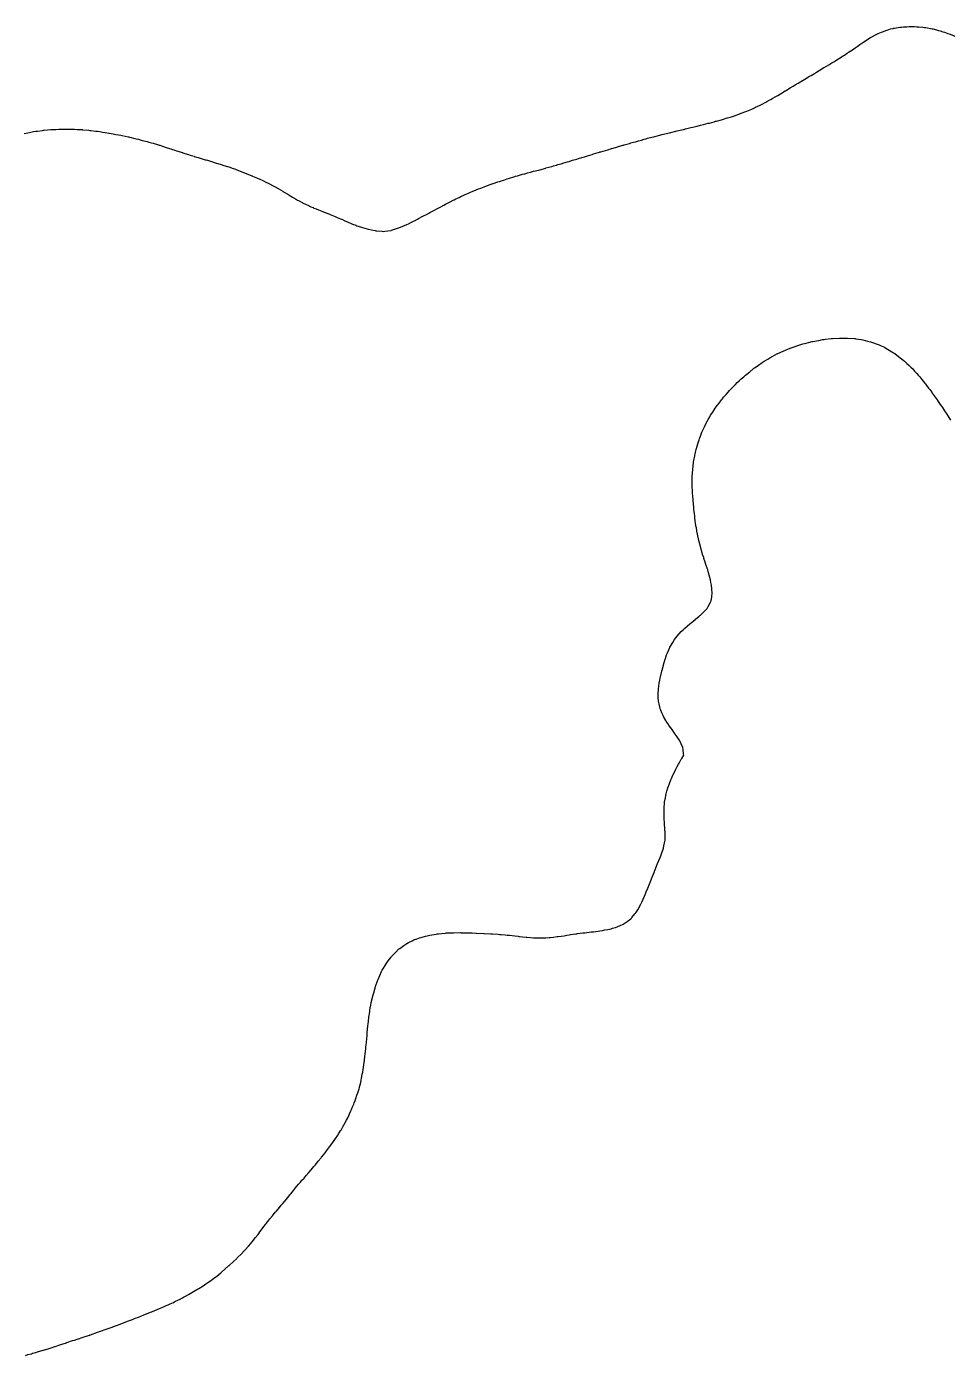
# Model space of a CAD drawing. Extents: x -717077 to -715000, y -984627 to -984000.
# Drawn here: x -716268.7 to -716149.2, y -984373.2 to -984201.2 of the extents above; entities that cross this region are included whole.
import ezdxf

# ---------------------------------------------------------------- set-up
doc = ezdxf.new("R2010")
doc.units = 0
doc.layers.add('buffer_B1_0_1_clip', color=7, linetype='Continuous')

msp = doc.modelspace()

# ---------------------------------------------------------------- linework, layer by layer
at = {"layer": 'buffer_B1_0_1_clip'}
for points in [[(-716268.98, -984215.02), (-716268.5, -984214.92), (-716268.14, -984214.86), (-716267.79, -984214.79), (-716267.5, -984214.74), (-716267.28, -984214.72), (-716266.63, -984214.63), (-716266.5, -984214.61), (-716266.39, -984214.61), (-716265.53, -984214.53), (-716265.5, -984214.53), (-716265.47, -984214.53), (-716264.91, -984214.5), (-716264.52, -984214.48), (-716264.5, -984214.48), (-716264.48, -984214.48), (-716263.53, -984214.47), (-716263.5, -984214.47), (-716263.47, -984214.47), (-716262.51, -984214.48), (-716262.5, -984214.48), (-716262.48, -984214.48), (-716262.12, -984214.5), (-716261.53, -984214.53), (-716261.5, -984214.53), (-716261.46, -984214.54), (-716260.61, -984214.61), (-716260.5, -984214.62), (-716260.36, -984214.64), (-716259.71, -984214.72), (-716259.5, -984214.74), (-716259.21, -984214.79), (-716258.84, -984214.84), (-716258.5, -984214.89), (-716258.02, -984214.98), (-716257.98, -984214.98), (-716257.5, -984215.07), (-716257.13, -984215.14), (-716256.8, -984215.2), (-716256.5, -984215.26), (-716256.3, -984215.3), (-716255.54, -984215.45), (-716255.5, -984215.46), (-716255.47, -984215.47), (-716255.34, -984215.5), (-716254.67, -984215.67), (-716254.5, -984215.71), (-716254.21, -984215.78), (-716253.87, -984215.87), (-716253.5, -984215.97), (-716253.08, -984216.08), (-716252.85, -984216.15), (-716252.5, -984216.24), (-716252.3, -984216.3), (-716251.61, -984216.5), (-716251.52, -984216.53), (-716251.5, -984216.54), (-716251.44, -984216.55), (-716250.77, -984216.78), (-716250.5, -984216.87), (-716250.02, -984217.03), (-716249.95, -984217.05), (-716249.5, -984217.2), (-716249.27, -984217.27), (-716248.52, -984217.5), (-716248.5, -984217.51), (-716248.49, -984217.51), (-716247.75, -984217.75), (-716247.5, -984217.84), (-716247.01, -984217.98), (-716246.99, -984217.99), (-716246.5, -984218.14), (-716246.22, -984218.22), (-716245.58, -984218.42), (-716245.5, -984218.44), (-716245.45, -984218.45), (-716245.29, -984218.5), (-716244.5, -984218.75), (-716244.14, -984218.86), (-716243.92, -984218.92), (-716243.5, -984219.05), (-716243.15, -984219.16), (-716242.7, -984219.3), (-716242.5, -984219.36), (-716242.39, -984219.4), (-716242.08, -984219.5), (-716241.65, -984219.66), (-716241.5, -984219.71), (-716240.5, -984220.11), (-716239.54, -984220.5), (-716239.51, -984220.51), (-716239.5, -984220.52), (-716239.47, -984220.53), (-716238.81, -984220.82), (-716238.5, -984220.95), (-716238.12, -984221.13), (-716237.65, -984221.35), (-716237.5, -984221.42), (-716237.44, -984221.45), (-716237.34, -984221.5), (-716236.79, -984221.79), (-716236.5, -984221.95), (-716236.15, -984222.15), (-716235.54, -984222.5), (-716235.51, -984222.52), (-716235.5, -984222.53), (-716235.43, -984222.57), (-716234.9, -984222.9), (-716234.5, -984223.14), (-716234.27, -984223.27), (-716233.87, -984223.5), (-716233.64, -984223.64), (-716233.5, -984223.72), (-716233.04, -984223.96), (-716232.98, -984223.99), (-716232.5, -984224.23), (-716232.31, -984224.32), (-716231.89, -984224.5), (-716231.62, -984224.62), (-716231.5, -984224.67), (-716231.21, -984224.79), (-716230.91, -984224.91), (-716230.5, -984225.07), (-716230.19, -984225.19), (-716229.56, -984225.44), (-716229.5, -984225.46), (-716229.47, -984225.47), (-716229.4, -984225.5), (-716228.76, -984225.77), (-716228.5, -984225.88), (-716228.07, -984226.07), (-716227.83, -984226.17), (-716227.5, -984226.31), (-716227.37, -984226.37), (-716227.07, -984226.5), (-716226.67, -984226.68), (-716226.5, -984226.75), (-716226.1, -984226.9), (-716225.95, -984226.96), (-716225.5, -984227.12), (-716225.21, -984227.21), (-716224.62, -984227.38), (-716224.5, -984227.41), (-716224.43, -984227.43), (-716224.07, -984227.5), (-716223.59, -984227.6), (-716223.5, -984227.61), (-716223.37, -984227.63), (-716222.68, -984227.68), (-716222.5, -984227.7), (-716222.32, -984227.68), (-716221.56, -984227.57), (-716221.5, -984227.56), (-716221.45, -984227.54), (-716221.32, -984227.5), (-716220.7, -984227.29), (-716220.5, -984227.22), (-716220.02, -984227.02), (-716219.99, -984227.01), (-716219.5, -984226.8), (-716219.29, -984226.7), (-716218.88, -984226.5), (-716218.62, -984226.38), (-716218.5, -984226.32), (-716218.12, -984226.12), (-716217.96, -984226.04), (-716217.5, -984225.79), (-716217.31, -984225.69), (-716216.95, -984225.5), (-716216.65, -984225.34), (-716216.5, -984225.26), (-716216, -984224.99), (-716215.98, -984224.98), (-716215.5, -984224.72), (-716215.35, -984224.64), (-716215.09, -984224.5), (-716214.7, -984224.3), (-716214.5, -984224.19), (-716214.04, -984223.96), (-716213.86, -984223.86), (-716213.5, -984223.67), (-716213.38, -984223.62), (-716213.14, -984223.5), (-716212.71, -984223.29), (-716212.5, -984223.19), (-716212.02, -984222.98), (-716211.94, -984222.94), (-716211.5, -984222.74), (-716211.33, -984222.67), (-716210.93, -984222.5), (-716210.62, -984222.37), (-716210.5, -984222.32), (-716210.2, -984222.21), (-716209.91, -984222.09), (-716209.5, -984221.93), (-716209.19, -984221.81), (-716208.59, -984221.59), (-716208.5, -984221.56), (-716208.46, -984221.54), (-716208.33, -984221.5), (-716207.71, -984221.29), (-716207.5, -984221.22), (-716207.09, -984221.09), (-716206.95, -984221.05), (-716206.5, -984220.9), (-716206.19, -984220.81), (-716205.63, -984220.64), (-716205.5, -984220.6), (-716205.42, -984220.57), (-716205.17, -984220.5), (-716204.65, -984220.35), (-716204.5, -984220.3), (-716204.23, -984220.23), (-716203.86, -984220.13), (-716203.5, -984220.03), (-716203.08, -984219.92), (-716202.86, -984219.87), (-716202.28, -984219.71), (-716201.52, -984219.5), (-716201.5, -984219.5), (-716201.5, -984219.49), (-716201.49, -984219.49), (-716200.72, -984219.28), (-716200.5, -984219.22), (-716200.11, -984219.11), (-716199.94, -984219.06), (-716199.5, -984218.94), (-716199.16, -984218.84), (-716198.7, -984218.7), (-716198.5, -984218.64), (-716198.39, -984218.61), (-716198.04, -984218.5), (-716197.5, -984218.34), (-716197.26, -984218.27), (-716196.86, -984218.14), (-716196.5, -984218.03), (-716196.09, -984217.91), (-716195.83, -984217.83), (-716195.5, -984217.73), (-716195.32, -984217.68), (-716194.75, -984217.5), (-716194.56, -984217.44), (-716194.5, -984217.42), (-716194.39, -984217.39), (-716193.78, -984217.22), (-716193.5, -984217.14), (-716193.01, -984216.99), (-716192.98, -984216.98), (-716192.5, -984216.84), (-716192.24, -984216.76), (-716191.55, -984216.55), (-716191.5, -984216.53), (-716191.47, -984216.53), (-716191.38, -984216.5), (-716190.69, -984216.31), (-716190.5, -984216.25), (-716190.15, -984216.16), (-716189.91, -984216.09), (-716189.5, -984215.97), (-716189.13, -984215.87), (-716188.77, -984215.77), (-716188.5, -984215.7), (-716188.34, -984215.65), (-716187.77, -984215.5), (-716187.55, -984215.44), (-716187.4, -984215.41), (-716186.76, -984215.24), (-716186.5, -984215.17), (-716185.5, -984214.93), (-716184.5, -984214.68), (-716184.35, -984214.65), (-716183.71, -984214.5), (-716183.54, -984214.46), (-716183.5, -984214.45), (-716183.43, -984214.44), (-716182.73, -984214.27), (-716182.5, -984214.21), (-716182.12, -984214.12), (-716181.92, -984214.07), (-716181.5, -984213.97), (-716181.12, -984213.88), (-716180.78, -984213.79), (-716180.5, -984213.71), (-716180.33, -984213.67), (-716179.72, -984213.5), (-716179.54, -984213.45), (-716179.5, -984213.44), (-716179.41, -984213.42), (-716178.76, -984213.24), (-716178.5, -984213.16), (-716178.02, -984213.02), (-716177.99, -984213.01), (-716177.5, -984212.86), (-716177.23, -984212.77), (-716176.52, -984212.52), (-716176.5, -984212.52), (-716176.49, -984212.51), (-716176.46, -984212.5), (-716175.76, -984212.24), (-716175.5, -984212.14), (-716175.05, -984211.95), (-716174.86, -984211.86), (-716174.5, -984211.7), (-716174.36, -984211.64), (-716174.09, -984211.5), (-716173.69, -984211.31), (-716173.5, -984211.21), (-716173.03, -984210.97), (-716172.89, -984210.89), (-716172.5, -984210.68), (-716172.38, -984210.61), (-716172.2, -984210.5), (-716171.75, -984210.25), (-716171.5, -984210.11), (-716171.12, -984209.88), (-716170.52, -984209.52), (-716170.5, -984209.51), (-716170.49, -984209.51), (-716170.48, -984209.5), (-716169.87, -984209.13), (-716169.5, -984208.9), (-716169.25, -984208.75), (-716168.85, -984208.5), (-716168.63, -984208.37), (-716168.5, -984208.29), (-716168, -984208), (-716167.99, -984207.99), (-716167.5, -984207.69), (-716167.38, -984207.62), (-716167.19, -984207.5), (-716166.75, -984207.25), (-716166.5, -984207.1), (-716166.12, -984206.88), (-716165.52, -984206.5), (-716165.5, -984206.49), (-716165.5, -984206.49), (-716165.47, -984206.47), (-716164.87, -984206.13), (-716164.5, -984205.9), (-716164.25, -984205.75), (-716163.87, -984205.5), (-716163.63, -984205.36), (-716163.5, -984205.28), (-716163.02, -984204.98), (-716162.88, -984204.89), (-716162.5, -984204.63), (-716162.42, -984204.57), (-716162.33, -984204.5), (-716161.82, -984204.18), (-716161.5, -984203.96), (-716161.23, -984203.77), (-716160.88, -984203.5), (-716160.5, -984203.26), (-716160.03, -984202.96), (-716159.84, -984202.84), (-716159.5, -984202.62), (-716159.42, -984202.57), (-716159.31, -984202.5), (-716158.77, -984202.23), (-716158.5, -984202.1), (-716158.08, -984201.92), (-716157.81, -984201.81), (-716157.5, -984201.68), (-716157.36, -984201.64), (-716156.91, -984201.5), (-716156.58, -984201.42), (-716156.5, -984201.4), (-716156.38, -984201.38), (-716155.72, -984201.28), (-716155.5, -984201.25), (-716155.23, -984201.23), (-716154.79, -984201.21), (-716154.5, -984201.19), (-716154.19, -984201.2), (-716153.79, -984201.2), (-716153.5, -984201.21), (-716153.23, -984201.24), (-716152.71, -984201.28), (-716152.5, -984201.3), (-716152.33, -984201.33), (-716151.53, -984201.46), (-716151.5, -984201.47), (-716151.47, -984201.48), (-716151.37, -984201.5), (-716150.68, -984201.69), (-716150.5, -984201.74), (-716150.14, -984201.86), (-716149.93, -984201.93), (-716149.5, -984202.07), (-716149.19, -984202.19), (-716148.57, -984202.43)], [(-716268.83, -984373.17), (-716268.5, -984373.07), (-716268.05, -984372.95), (-716267.9, -984372.9), (-716267.5, -984372.78), (-716267.28, -984372.72), (-716266.54, -984372.5), (-716266.51, -984372.49), (-716266.5, -984372.49), (-716266.48, -984372.48), (-716265.74, -984372.26), (-716265.5, -984372.18), (-716265.02, -984372.02), (-716264.99, -984372.01), (-716264.24, -984371.76), (-716263.51, -984371.52), (-716263.5, -984371.51), (-716263.46, -984371.5), (-716262.73, -984371.26), (-716262.5, -984371.19), (-716262.03, -984371.03), (-716261.98, -984371.02), (-716261.5, -984370.86), (-716261.23, -984370.77), (-716260.54, -984370.54), (-716260.5, -984370.53), (-716260.48, -984370.52), (-716260.43, -984370.5), (-716259.5, -984370.17), (-716259, -984370), (-716258.99, -984370), (-716258.5, -984369.82), (-716258.26, -984369.73), (-716257.61, -984369.5), (-716257.53, -984369.47), (-716257.5, -984369.46), (-716257.43, -984369.43), (-716256.8, -984369.2), (-716256.5, -984369.08), (-716255.5, -984368.71), (-716255.35, -984368.65), (-716254.96, -984368.5), (-716254.63, -984368.37), (-716254.2, -984368.2), (-716253.91, -984368.09), (-716253.5, -984367.92), (-716252.5, -984367.53), (-716252.47, -984367.52), (-716252.41, -984367.5), (-716251.77, -984367.23), (-716251.5, -984367.11), (-716251.07, -984366.93), (-716250.81, -984366.81), (-716250.5, -984366.68), (-716250.38, -984366.62), (-716250.1, -984366.5), (-716249.69, -984366.31), (-716249.5, -984366.21), (-716249.02, -984365.97), (-716248.91, -984365.92), (-716248.5, -984365.7), (-716248.36, -984365.63), (-716248.11, -984365.5), (-716247.72, -984365.28), (-716247.5, -984365.15), (-716247.08, -984364.91), (-716246.65, -984364.65), (-716246.5, -984364.56), (-716246.46, -984364.54), (-716246.39, -984364.5), (-716245.85, -984364.15), (-716245.5, -984363.92), (-716245.25, -984363.75), (-716244.89, -984363.5), (-716244.66, -984363.34), (-716244.5, -984363.22), (-716244.08, -984362.91), (-716243.55, -984362.5), (-716243.52, -984362.48), (-716243.5, -984362.46), (-716242.5, -984361.55), (-716242.47, -984361.53), (-716242.45, -984361.5), (-716241.95, -984361.05), (-716241.5, -984360.62), (-716241.44, -984360.56), (-716241.38, -984360.5), (-716240.94, -984360.06), (-716240.5, -984359.6), (-716240.45, -984359.55), (-716240.41, -984359.5), (-716239.98, -984359.02), (-716239.66, -984358.67), (-716239.52, -984358.5), (-716239.51, -984358.49), (-716239.5, -984358.48), (-716239.07, -984357.93), (-716238.74, -984357.5), (-716238.63, -984357.37), (-716238.5, -984357.19), (-716238.2, -984356.8), (-716237.98, -984356.5), (-716237.77, -984356.23), (-716237.5, -984355.88), (-716237.33, -984355.67), (-716237.19, -984355.5), (-716236.88, -984355.12), (-716236.5, -984354.65), (-716236.43, -984354.57), (-716236.37, -984354.5), (-716235.97, -984354.02), (-716235.73, -984353.74), (-716235.54, -984353.5), (-716235.52, -984353.48), (-716235.5, -984353.45), (-716235.06, -984352.93), (-716234.71, -984352.5), (-716234.61, -984352.39), (-716234.5, -984352.24), (-716234.17, -984351.83), (-716233.9, -984351.5), (-716233.5, -984351.02), (-716233.26, -984350.74), (-716233.05, -984350.5), (-716232.79, -984350.21), (-716232.5, -984349.87), (-716232.18, -984349.5), (-716231.86, -984349.14), (-716231.5, -984348.72), (-716231.39, -984348.6), (-716231.31, -984348.5), (-716230.95, -984348.05), (-716230.59, -984347.59), (-716230.52, -984347.5), (-716230.51, -984347.49), (-716230.5, -984347.48), (-716230.07, -984346.93), (-716229.75, -984346.5), (-716229.64, -984346.36), (-716229.5, -984346.17), (-716229.21, -984345.79), (-716228.99, -984345.5), (-716228.79, -984345.21), (-716228.5, -984344.78), (-716228.38, -984344.61), (-716228.31, -984344.5), (-716228.02, -984344.02), (-716228, -984344), (-716227.72, -984343.5), (-716227.64, -984343.36), (-716227.5, -984343.1), (-716227.29, -984342.71), (-716227.18, -984342.5), (-716226.96, -984342.04), (-716226.9, -984341.9), (-716226.72, -984341.5), (-716226.65, -984341.35), (-716226.5, -984340.98), (-716226.36, -984340.64), (-716226.3, -984340.5), (-716226.19, -984340.19), (-716226.09, -984339.91), (-716225.94, -984339.5), (-716225.83, -984339.17), (-716225.67, -984338.67), (-716225.61, -984338.5), (-716225.59, -984338.41), (-716225.5, -984338.03), (-716225.4, -984337.6), (-716225.38, -984337.5), (-716225.35, -984337.35), (-716225.25, -984336.75), (-716225.2, -984336.5), (-716225.14, -984336.14), (-716225.1, -984335.9), (-716225.03, -984335.5), (-716224.97, -984335.03), (-716224.96, -984334.96), (-716224.9, -984334.5), (-716224.86, -984334.13), (-716224.83, -984333.83), (-716224.8, -984333.5), (-716224.77, -984333.23), (-716224.72, -984332.72), (-716224.69, -984332.5), (-716224.68, -984332.32), (-716224.62, -984331.62), (-716224.61, -984331.5), (-716224.6, -984331.4), (-716224.52, -984330.53), (-716224.52, -984330.5), (-716224.52, -984330.48), (-716224.5, -984330.28), (-716224.41, -984329.5), (-716224.39, -984329.39), (-716224.29, -984328.71), (-716224.26, -984328.5), (-716224.21, -984328.21), (-716224.15, -984327.85), (-716224.08, -984327.5), (-716223.97, -984327.03), (-716223.96, -984326.96), (-716223.85, -984326.5), (-716223.77, -984326.23), (-716223.59, -984325.6), (-716223.57, -984325.5), (-716223.55, -984325.45), (-716223.5, -984325.28), (-716223.29, -984324.7), (-716223.21, -984324.5), (-716222.99, -984324.01), (-716222.97, -984323.98), (-716222.75, -984323.5), (-716222.66, -984323.33), (-716222.5, -984323.04), (-716222.29, -984322.71), (-716222.15, -984322.5), (-716221.88, -984322.12), (-716221.5, -984321.61), (-716221.45, -984321.55), (-716221.41, -984321.5), (-716220.96, -984321.03), (-716220.5, -984320.57), (-716220.46, -984320.54), (-716220.41, -984320.5), (-716219.87, -984320.13), (-716219.5, -984319.88), (-716219.26, -984319.74), (-716218.81, -984319.5), (-716218.6, -984319.4), (-716218.5, -984319.35), (-716218.27, -984319.28), (-716217.86, -984319.13), (-716217.5, -984319.02), (-716217.08, -984318.92), (-716216.87, -984318.88), (-716216.5, -984318.79), (-716216.25, -984318.74), (-716215.63, -984318.63), (-716215.5, -984318.61), (-716215.4, -984318.6), (-716214.51, -984318.51), (-716214.5, -984318.51), (-716214.49, -984318.51), (-716214.38, -984318.5), (-716213.54, -984318.46), (-716213.5, -984318.46), (-716213.45, -984318.46), (-716212.55, -984318.45), (-716212.5, -984318.45), (-716212.45, -984318.46), (-716211.51, -984318.49), (-716211.5, -984318.49), (-716211.49, -984318.49), (-716211.03, -984318.5), (-716210.51, -984318.52), (-716210.5, -984318.52), (-716210.48, -984318.52), (-716209.54, -984318.55), (-716209.5, -984318.55), (-716209.45, -984318.55), (-716208.6, -984318.6), (-716208.5, -984318.6), (-716208.39, -984318.61), (-716207.66, -984318.67), (-716207.5, -984318.68), (-716207.3, -984318.69), (-716206.75, -984318.75), (-716206.5, -984318.77), (-716206.2, -984318.8), (-716205.84, -984318.84), (-716205.5, -984318.88), (-716205.07, -984318.93), (-716204.95, -984318.95), (-716204.5, -984319.01), (-716204.04, -984319.05), (-716203.94, -984319.06), (-716203.5, -984319.1), (-716203.11, -984319.11), (-716202.88, -984319.12), (-716202.5, -984319.13), (-716202.12, -984319.12), (-716201.88, -984319.12), (-716201.5, -984319.12), (-716201.08, -984319.08), (-716200.93, -984319.07), (-716200.5, -984319.03), (-716200.03, -984318.97), (-716199.96, -984318.96), (-716199.5, -984318.9), (-716199.15, -984318.85), (-716198.79, -984318.79), (-716198.5, -984318.74), (-716198.29, -984318.71), (-716197.61, -984318.61), (-716197.5, -984318.6), (-716197.41, -984318.58), (-716196.72, -984318.5), (-716196.52, -984318.48), (-716196.5, -984318.48), (-716196.47, -984318.47), (-716195.63, -984318.37), (-716195.5, -984318.36), (-716195.33, -984318.34), (-716194.74, -984318.25), (-716194.5, -984318.22), (-716194.16, -984318.16), (-716193.88, -984318.11), (-716193.5, -984318.05), (-716193.06, -984317.94), (-716192.88, -984317.89), (-716192.5, -984317.78), (-716192.29, -984317.71), (-716191.8, -984317.5), (-716191.59, -984317.41), (-716191.5, -984317.36), (-716191.09, -984317.09), (-716190.98, -984317.02), (-716190.5, -984316.65), (-716190.42, -984316.57), (-716190.36, -984316.5), (-716189.98, -984316.02), (-716189.87, -984315.87), (-716189.6, -984315.5), (-716189.56, -984315.44), (-716189.5, -984315.33), (-716189.22, -984314.78), (-716189.08, -984314.5), (-716188.89, -984314.1), (-716188.73, -984313.74), (-716188.63, -984313.5), (-716188.59, -984313.41), (-716188.5, -984313.19), (-716188.3, -984312.7), (-716188.22, -984312.5), (-716188.04, -984312.05), (-716188.02, -984311.98), (-716187.83, -984311.5), (-716187.74, -984311.26), (-716187.5, -984310.66), (-716187.45, -984310.54), (-716187.44, -984310.5), (-716187.4, -984310.4), (-716187.17, -984309.83), (-716187.04, -984309.5), (-716186.88, -984309.12), (-716186.73, -984308.73), (-716186.64, -984308.5), (-716186.6, -984308.4), (-716186.5, -984308.11), (-716186.34, -984307.66), (-716186.29, -984307.5), (-716186.23, -984307.24), (-716186.14, -984306.85), (-716186.07, -984306.5), (-716186.07, -984306.07), (-716186.06, -984305.93), (-716186.06, -984305.5), (-716186.09, -984305.1), (-716186.1, -984304.9), (-716186.13, -984304.5), (-716186.16, -984304.16), (-716186.18, -984303.82), (-716186.2, -984303.5), (-716186.21, -984303.21), (-716186.21, -984302.79), (-716186.21, -984302.5), (-716186.19, -984302.19), (-716186.15, -984301.84), (-716186.13, -984301.5), (-716186.04, -984301.05), (-716186.03, -984300.97), (-716185.94, -984300.5), (-716185.84, -984300.16), (-716185.71, -984299.71), (-716185.65, -984299.5), (-716185.6, -984299.39), (-716185.5, -984299.14), (-716185.33, -984298.67), (-716185.26, -984298.5), (-716185.06, -984298.06), (-716185.02, -984297.98), (-716184.78, -984297.5), (-716184.69, -984297.3), (-716184.5, -984296.96), (-716184.34, -984296.66), (-716184.23, -984296.5), (-716183.98, -984296.02), (-716183.91, -984295.92), (-716183.66, -984295.5), (-716183.68, -984295.32), (-716183.74, -984294.74), (-716183.77, -984294.5), (-716184, -984294.01), (-716184.01, -984293.99), (-716184.24, -984293.5), (-716184.35, -984293.35), (-716184.5, -984293.13), (-716184.76, -984292.76), (-716184.93, -984292.5), (-716185.17, -984292.17), (-716185.5, -984291.72), (-716185.59, -984291.59), (-716185.65, -984291.5), (-716185.92, -984291.08), (-716185.98, -984290.98), (-716186.27, -984290.5), (-716186.34, -984290.35), (-716186.5, -984289.99), (-716186.64, -984289.65), (-716186.7, -984289.5), (-716186.76, -984289.24), (-716186.85, -984288.86), (-716186.93, -984288.5), (-716186.96, -984288.04), (-716186.96, -984287.96), (-716186.98, -984287.5), (-716186.94, -984287.05), (-716186.93, -984286.94), (-716186.9, -984286.5), (-716186.83, -984286.16), (-716186.77, -984285.77), (-716186.72, -984285.5), (-716186.67, -984285.33), (-716186.5, -984284.61), (-716186.48, -984284.52), (-716186.47, -984284.5), (-716186.21, -984283.5), (-716186.07, -984283.07), (-716186.03, -984282.96), (-716185.88, -984282.5), (-716185.77, -984282.23), (-716185.5, -984281.62), (-716185.46, -984281.54), (-716185.45, -984281.5), (-716185.37, -984281.37), (-716185.09, -984280.9), (-716184.84, -984280.5), (-716184.69, -984280.31), (-716184.5, -984280.08), (-716184.23, -984279.76), (-716183.99, -984279.5), (-716183.74, -984279.26), (-716183.5, -984279.04), (-716183.21, -984278.78), (-716182.88, -984278.5), (-716182.67, -984278.33), (-716182.5, -984278.18), (-716182.12, -984277.88), (-716181.65, -984277.5), (-716181.57, -984277.43), (-716181.5, -984277.35), (-716181.06, -984276.93), (-716180.64, -984276.5), (-716180.58, -984276.41), (-716180.5, -984276.26), (-716180.22, -984275.78), (-716180.1, -984275.5), (-716180.04, -984275.05), (-716180.03, -984274.97), (-716179.98, -984274.5), (-716180.02, -984274.02), (-716180.02, -984273.97), (-716180.06, -984273.5), (-716180.14, -984273.14), (-716180.21, -984272.78), (-716180.27, -984272.5), (-716180.5, -984271.73), (-716180.55, -984271.55), (-716180.56, -984271.5), (-716180.6, -984271.4), (-716180.79, -984270.8), (-716180.89, -984270.5), (-716181.04, -984270.04), (-716181.08, -984269.92), (-716181.22, -984269.5), (-716181.28, -984269.28), (-716181.5, -984268.53), (-716181.5, -984268.51), (-716181.51, -984268.5), (-716181.51, -984268.49), (-716181.7, -984267.7), (-716181.75, -984267.5), (-716181.95, -984266.5), (-716182.03, -984266.03), (-716182.04, -984265.96), (-716182.12, -984265.5), (-716182.16, -984265.16), (-716182.21, -984264.79), (-716182.24, -984264.5), (-716182.27, -984264.27), (-716182.34, -984263.66), (-716182.36, -984263.5), (-716182.37, -984263.38), (-716182.45, -984262.55), (-716182.46, -984262.5), (-716182.46, -984262.46), (-716182.5, -984261.98), (-716182.53, -984261.53), (-716182.53, -984261.5), (-716182.54, -984261.46), (-716182.57, -984260.58), (-716182.57, -984260.5), (-716182.57, -984260.43), (-716182.56, -984259.57), (-716182.56, -984259.5), (-716182.56, -984259.44), (-716182.5, -984258.53), (-716182.5, -984258.5), (-716182.5, -984258.5), (-716182.5, -984258.5), (-716182.39, -984257.61), (-716182.38, -984257.5), (-716182.35, -984257.36), (-716182.24, -984256.76), (-716182.2, -984256.5), (-716182.1, -984256.1), (-716182.05, -984255.94), (-716181.94, -984255.5), (-716181.83, -984255.17), (-716181.68, -984254.68), (-716181.62, -984254.5), (-716181.58, -984254.42), (-716181.5, -984254.2), (-716181.3, -984253.7), (-716181.22, -984253.5), (-716180.99, -984253.01), (-716180.97, -984252.97), (-716180.75, -984252.5), (-716180.66, -984252.34), (-716180.5, -984252.06), (-716180.29, -984251.7), (-716180.18, -984251.5), (-716179.91, -984251.09), (-716179.58, -984250.59), (-716179.53, -984250.5), (-716179.52, -984250.48), (-716179.5, -984250.46), (-716179.08, -984249.91), (-716178.78, -984249.5), (-716178.65, -984249.35), (-716178.5, -984249.16), (-716178.19, -984248.81), (-716177.93, -984248.5), (-716177.72, -984248.28), (-716177.5, -984248.04), (-716177.23, -984247.77), (-716176.97, -984247.5), (-716176.73, -984247.27), (-716176.5, -984247.05), (-716176.21, -984246.79), (-716175.9, -984246.5), (-716175.68, -984246.32), (-716175.5, -984246.16), (-716175.13, -984245.87), (-716174.69, -984245.5), (-716174.58, -984245.42), (-716174.5, -984245.36), (-716174.05, -984245.05), (-716173.99, -984245.01), (-716173.5, -984244.66), (-716173.4, -984244.6), (-716173.25, -984244.5), (-716172.78, -984244.22), (-716172.5, -984244.05), (-716172.14, -984243.86), (-716171.51, -984243.51), (-716171.5, -984243.51), (-716171.49, -984243.5), (-716171.49, -984243.5), (-716170.8, -984243.19), (-716170.5, -984243.06), (-716170.1, -984242.9), (-716169.76, -984242.77), (-716169.5, -984242.66), (-716169.38, -984242.62), (-716169.04, -984242.5), (-716168.63, -984242.37), (-716168.5, -984242.33), (-716168.26, -984242.27), (-716167.84, -984242.15), (-716167.5, -984242.06), (-716167.03, -984241.96), (-716166.94, -984241.94), (-716166.5, -984241.85), (-716166.2, -984241.8), (-716165.71, -984241.71), (-716165.5, -984241.68), (-716165.34, -984241.66), (-716164.58, -984241.58), (-716164.5, -984241.57), (-716164.43, -984241.57), (-716163.51, -984241.52), (-716163.5, -984241.52), (-716163.48, -984241.52), (-716162.51, -984241.51), (-716162.5, -984241.51), (-716162.48, -984241.52), (-716161.58, -984241.58), (-716161.5, -984241.58), (-716161.4, -984241.6), (-716160.7, -984241.7), (-716160.5, -984241.73), (-716160.19, -984241.81), (-716159.88, -984241.89), (-716159.5, -984241.98), (-716159.11, -984242.11), (-716158.76, -984242.24), (-716158.5, -984242.33), (-716158.38, -984242.38), (-716158.1, -984242.5), (-716157.7, -984242.7), (-716157.5, -984242.81), (-716157.06, -984243.07), (-716156.73, -984243.27), (-716156.5, -984243.41), (-716156.44, -984243.44), (-716156.36, -984243.5), (-716155.87, -984243.87), (-716155.5, -984244.17), (-716155.31, -984244.32), (-716155.09, -984244.5), (-716154.79, -984244.79), (-716154.5, -984245.06), (-716154.28, -984245.28), (-716154.04, -984245.5), (-716153.79, -984245.79), (-716153.5, -984246.1), (-716153.31, -984246.31), (-716153.13, -984246.5), (-716152.85, -984246.85), (-716152.5, -984247.28), (-716152.4, -984247.4), (-716152.32, -984247.5), (-716151.98, -984247.98), (-716151.83, -984248.17), (-716151.58, -984248.5), (-716151.55, -984248.55), (-716151.5, -984248.62), (-716151.14, -984249.14), (-716150.87, -984249.5), (-716150.73, -984249.73), (-716150.5, -984250.08), (-716150.33, -984250.33), (-716150.2, -984250.5), (-716149.93, -984250.93), (-716149.62, -984251.37), (-716149.54, -984251.5), (-716149.52, -984251.53), (-716149.5, -984251.57), (-716149.14, -984252.14)]]:
    msp.add_lwpolyline(points, dxfattribs=at)

doc.saveas('drawing.dxf')
